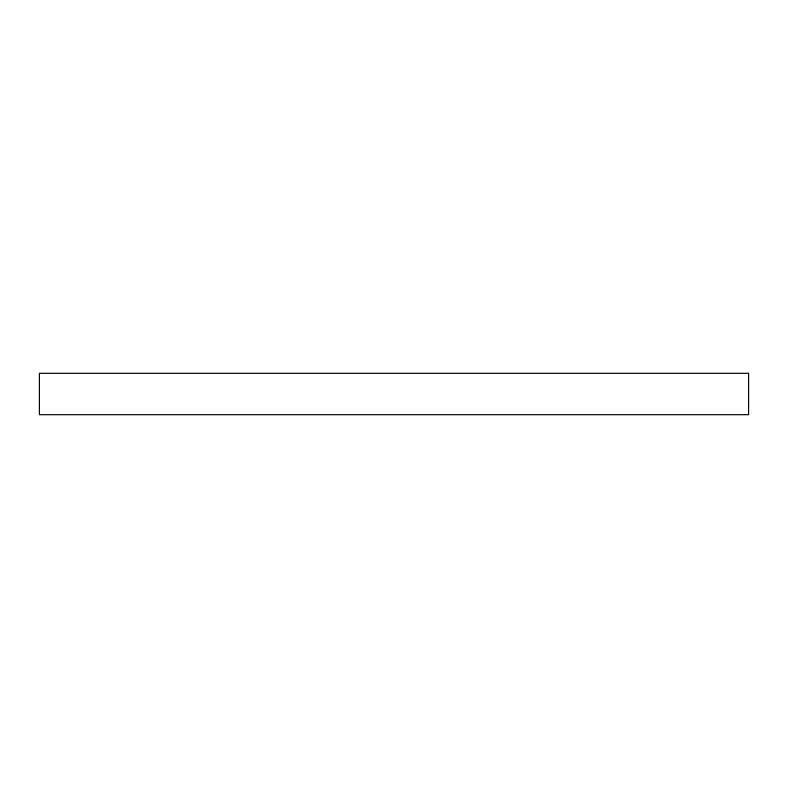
<?xml version="1.0" encoding="UTF-8"?>
<svg xmlns="http://www.w3.org/2000/svg" width="788" height="788" viewBox="0 0 788 788"><rect width="100%" height="100%" fill="white"/><g stroke="black" fill="none" stroke-linecap="round" stroke-linejoin="round"><path stroke-width="1.18" d="M748.6 373.315L39.4 373.315L39.4 414.685L748.6 414.685L748.6 373.315"/></g></svg>
